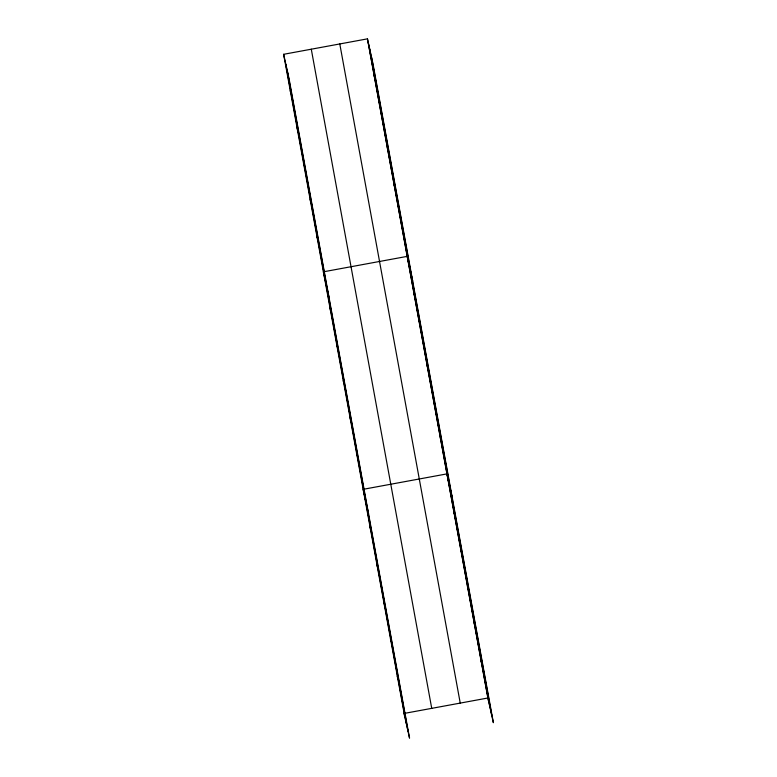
<?xml version="1.0" encoding="UTF-8"?>
<svg xmlns="http://www.w3.org/2000/svg" width="777" height="777" viewBox="0 0 777 777"><rect width="100%" height="100%" fill="white"/><g stroke="black" fill="none" stroke-linecap="round" stroke-linejoin="round"><path stroke-width="1.17" d="M404.652 716.093L283.624 54.303L367.453 38.85L372.931 63.549L493.376 722.697L487.898 697.999L367.453 38.85M487.898 697.999L404.069 713.451L409.547 738.15L289.102 79.001L283.624 54.303M374.077 75.107L374.669 77.749M380.701 111.354L381.293 113.996M387.325 147.611L387.917 150.252M393.949 183.858L394.541 186.509M400.573 220.114L401.165 222.756M412.674 281.07L407.206 256.371L323.368 271.824L328.846 296.523M413.83 292.618L414.413 295.26M420.454 328.875L421.037 331.517M427.078 365.132L427.661 367.774M433.702 401.379L434.285 404.021M440.326 437.636L440.909 440.277M452.428 498.591L446.95 473.883L363.121 489.335L368.589 514.044M453.778 511.237L454.36 513.879M460.596 548.591L461.188 551.233M467.424 585.945L468.007 588.587M474.252 623.29L474.834 625.932M481.08 660.644L481.662 663.286M290.248 90.559L290.831 93.201M296.872 126.806L297.455 129.448M303.496 163.063L304.079 165.705M310.12 199.31L310.703 201.962M316.744 235.567L317.327 238.209M329.992 308.071L330.584 310.713M336.616 344.328L337.208 346.969M343.24 380.575L343.832 383.226M349.864 416.831L350.456 419.473M356.497 453.088L357.08 455.73M369.939 526.689L370.532 529.331M376.767 564.044L377.35 566.686M383.595 601.388L384.178 604.04M390.423 638.743L391.006 641.384M397.241 676.097L397.834 678.739M371.319 56.274L491.763 715.423M369.658 48.776L490.102 707.915M368.036 41.492L488.49 700.64M339.792 43.949L460.237 703.098M311.286 49.204L431.73 708.352M287.49 71.727L407.935 730.875M285.819 64.229L406.274 723.368"/></g></svg>
